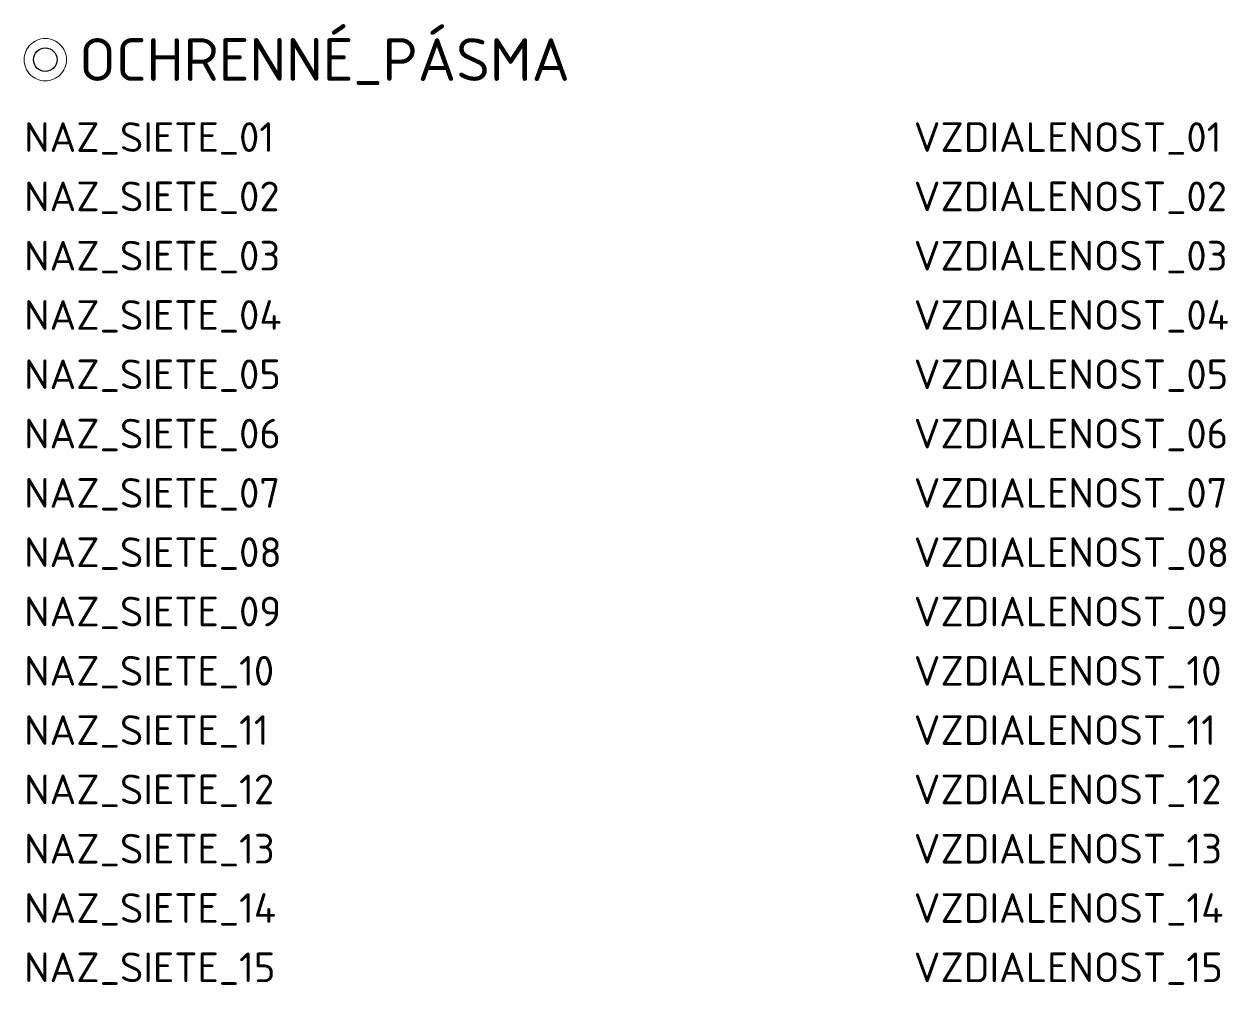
# Model space of a CAD drawing. Header units: metres. Extents: x 0 to 101, y -76 to 5.
import ezdxf
from ezdxf.enums import TextEntityAlignment as Align

# ---------------------------------------------------------------- set-up
doc = ezdxf.new("R2010")
doc.units = ezdxf.units.M
doc.linetypes.add('DASHED2', pattern=[0.375, 0.25, -0.125])
doc.styles.add('DP_ISOCPEUR', font='isocpeur.ttf')

# ---------------------------------------------------------------- blocks, each defined once
blk = doc.blocks.new('DP_Symbol ochraného pásma')
at = {"linetype": 'DASHED2', "lineweight": 9, "ltscale": 3}
blk.add_circle((0.0893, 0.0893), 0.0893, dxfattribs=at)
blk.add_circle((0.0893, 0.0893), 0.0496)

msp = doc.modelspace()

# ---------------------------------------------------------------- block references
at = {"xscale": 20, "yscale": 20, "zscale": 20}
msp.add_blockref('DP_Symbol ochraného pásma', (0, 0), dxfattribs=at)

# ---------------------------------------------------------------- texts
at = {"style": 'DP_ISOCPEUR'}
msp.add_attdef('OCHRENNÉ_PÁSMA', (4.64, 0), 'OCHRANNÉ PÁSMA:', height=3.6, dxfattribs=at)
for tag, p in [('NAZ_SIETE_01', (0, -6.74)), ('VZDIALENOST_01', (75, -6.74)), ('NAZ_SIETE_02', (0, -11.74)), ('VZDIALENOST_02', (75, -11.74)), ('NAZ_SIETE_03', (0, -16.74)), ('VZDIALENOST_03', (75, -16.74)), ('NAZ_SIETE_04', (0, -21.74)), ('VZDIALENOST_04', (75, -21.74)), ('NAZ_SIETE_05', (0, -26.74)), ('VZDIALENOST_05', (75, -26.74)), ('NAZ_SIETE_06', (0, -31.74)), ('VZDIALENOST_06', (75, -31.74)), ('NAZ_SIETE_07', (0, -36.74)), ('VZDIALENOST_07', (75, -36.74)), ('NAZ_SIETE_08', (0, -41.74)), ('VZDIALENOST_08', (75, -41.74)), ('NAZ_SIETE_09', (0, -46.74)), ('VZDIALENOST_09', (75, -46.74)), ('NAZ_SIETE_10', (0, -51.74)), ('VZDIALENOST_10', (75, -51.74)), ('NAZ_SIETE_11', (0, -56.74)), ('VZDIALENOST_11', (75, -56.74)), ('NAZ_SIETE_12', (0, -61.74)), ('VZDIALENOST_12', (75, -61.74)), ('NAZ_SIETE_13', (0, -66.74)), ('VZDIALENOST_13', (75, -66.74)), ('NAZ_SIETE_14', (0, -71.74)), ('VZDIALENOST_14', (75, -71.74)), ('NAZ_SIETE_15', (0, -76.74)), ('VZDIALENOST_15', (75, -76.74))]:
    msp.add_attdef(tag, text='', height=2.5, dxfattribs=at).set_placement(p, align=Align.BOTTOM_LEFT)

doc.saveas('drawing.dxf')
